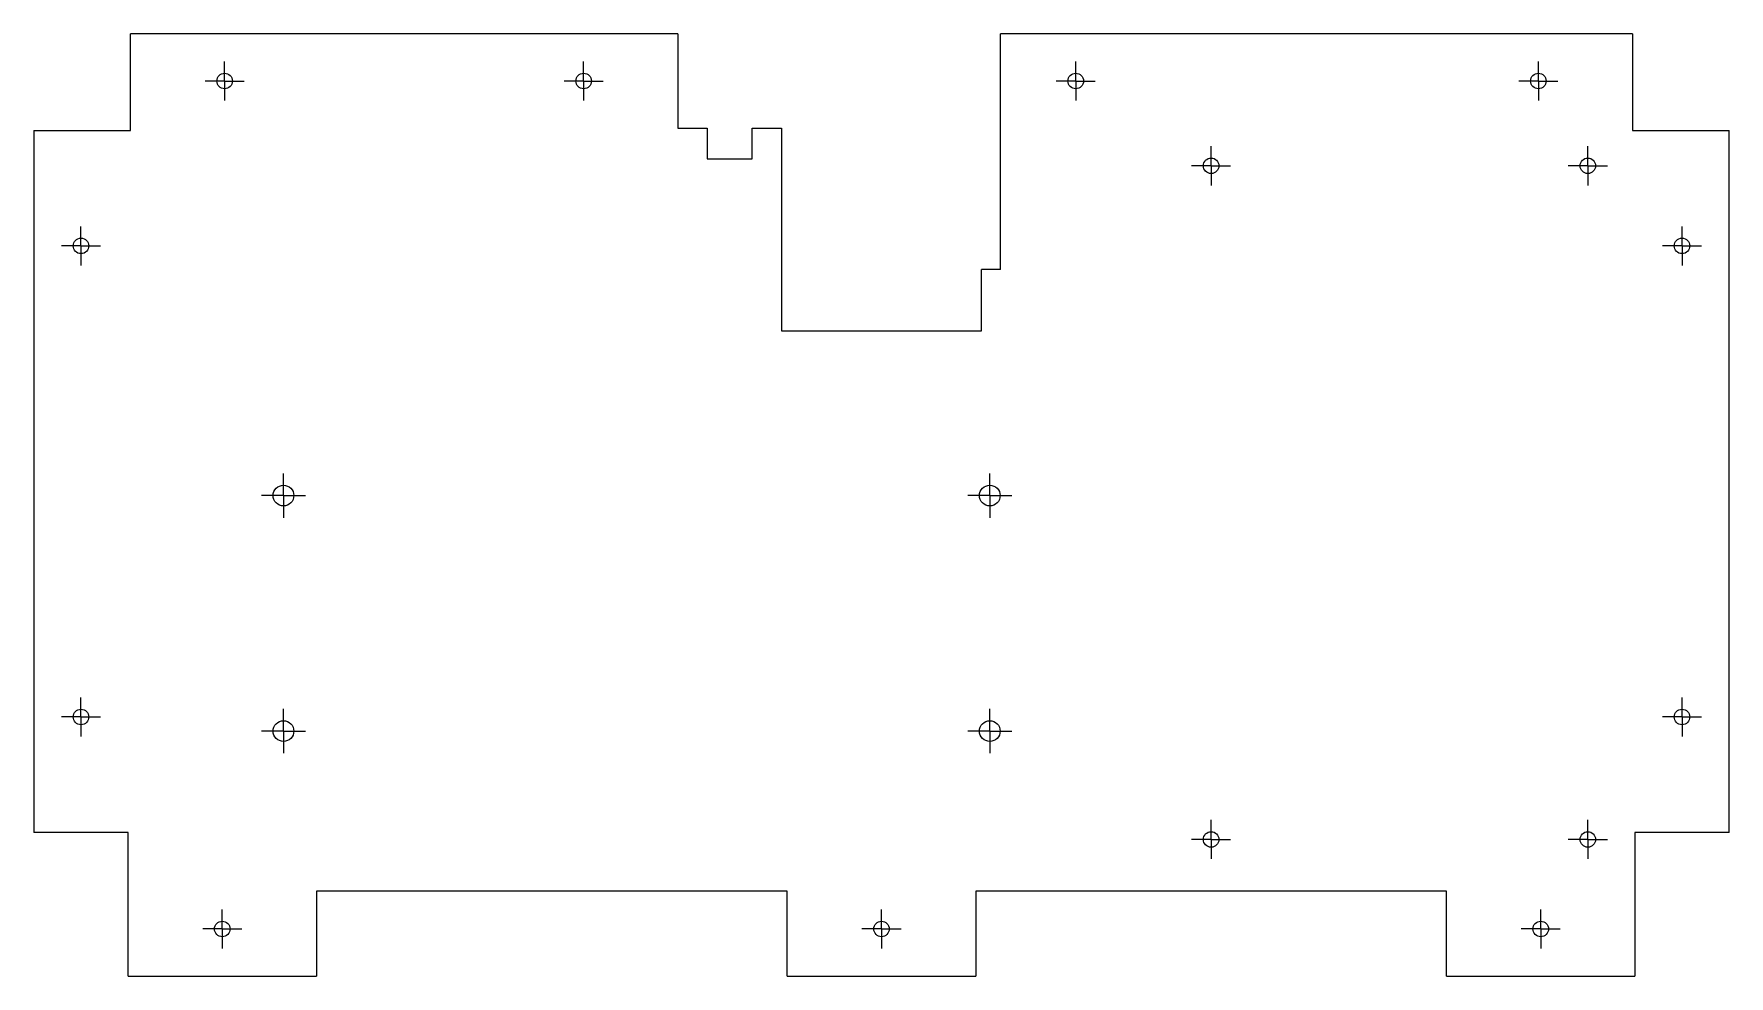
# Model space of a CAD drawing. Header units: millimetres. Extents: x 241 to 601, y 226 to 426.
import ezdxf

# ---------------------------------------------------------------- set-up
doc = ezdxf.new("R2010")
doc.units = ezdxf.units.MM
doc.layers.add('10', color=7, linetype='Continuous')

# ---------------------------------------------------------------- blocks, each defined once
blk = doc.blocks.new('SW_CENTERMARKSYMBOL_0')
at = {"layer": '10', "color": 0}
for p, q in [((0, 2.5), (0, 4.15)), ((-2.5, 0), (-4.15, 0)), ((0, 0), (-2.5, 0)), ((0, 0), (0, 2.5)), ((0, 0), (0, -2.5)), ((0, 0), (2.5, 0)), ((2.5, 0), (4.15, 0)), ((0, -2.5), (0, -4.15))]:
    blk.add_line(p, q, dxfattribs=at)
blk = doc.blocks.new('SW_CENTERMARKSYMBOL_1')
at = {"layer": '10', "color": 0}
for p, q in [((0, 2.5), (0, 4.15)), ((-2.5, 0), (-4.15, 0)), ((0, 0), (-2.5, 0)), ((0, 0), (0, 2.5)), ((0, 0), (0, -2.5)), ((0, 0), (2.5, 0)), ((2.5, 0), (4.15, 0)), ((0, -2.5), (0, -4.15))]:
    blk.add_line(p, q, dxfattribs=at)
blk = doc.blocks.new('SW_CENTERMARKSYMBOL_2')
at = {"layer": '10', "color": 0}
for p, q in [((0, 2.5), (0, 4.15)), ((-2.5, 0), (-4.15, 0)), ((0, 0), (-2.5, 0)), ((0, 0), (0, 2.5)), ((0, 0), (0, -2.5)), ((0, 0), (2.5, 0)), ((2.5, 0), (4.15, 0)), ((0, -2.5), (0, -4.15))]:
    blk.add_line(p, q, dxfattribs=at)
blk = doc.blocks.new('SW_CENTERMARKSYMBOL_3')
at = {"layer": '10', "color": 0}
for p, q in [((0, 2.5), (0, 4.15)), ((-2.5, 0), (-4.15, 0)), ((0, 0), (-2.5, 0)), ((0, 0), (0, 2.5)), ((0, 0), (0, -2.5)), ((0, 0), (2.5, 0)), ((2.5, 0), (4.15, 0)), ((0, -2.5), (0, -4.15))]:
    blk.add_line(p, q, dxfattribs=at)
blk = doc.blocks.new('SW_CENTERMARKSYMBOL_4')
at = {"layer": '10', "color": 0}
for p, q in [((0, 2.5), (0, 4.15)), ((-2.5, 0), (-4.15, 0)), ((0, 0), (-2.5, 0)), ((0, 0), (0, 2.5)), ((0, 0), (0, -2.5)), ((0, 0), (2.5, 0)), ((2.5, 0), (4.15, 0)), ((0, -2.5), (0, -4.15))]:
    blk.add_line(p, q, dxfattribs=at)
blk = doc.blocks.new('SW_CENTERMARKSYMBOL_5')
at = {"layer": '10', "color": 0}
for p, q in [((0, 2.5), (0, 4.15)), ((-2.5, 0), (-4.15, 0)), ((0, 0), (-2.5, 0)), ((0, 0), (0, 2.5)), ((0, 0), (0, -2.5)), ((0, 0), (2.5, 0)), ((2.5, 0), (4.15, 0)), ((0, -2.5), (0, -4.15))]:
    blk.add_line(p, q, dxfattribs=at)
blk = doc.blocks.new('SW_CENTERMARKSYMBOL_6')
at = {"layer": '10', "color": 0}
for p, q in [((0, 2.5), (0, 4.15)), ((-2.5, 0), (-4.15, 0)), ((0, 0), (-2.5, 0)), ((0, 0), (0, 2.5)), ((0, 0), (0, -2.5)), ((0, 0), (2.5, 0)), ((2.5, 0), (4.15, 0)), ((0, -2.5), (0, -4.15))]:
    blk.add_line(p, q, dxfattribs=at)
blk = doc.blocks.new('SW_CENTERMARKSYMBOL_7')
at = {"layer": '10', "color": 0}
for p, q in [((0, 2.5), (0, 4.15)), ((-2.5, 0), (-4.15, 0)), ((0, 0), (-2.5, 0)), ((0, 0), (0, 2.5)), ((0, 0), (0, -2.5)), ((0, 0), (2.5, 0)), ((2.5, 0), (4.15, 0)), ((0, -2.5), (0, -4.15))]:
    blk.add_line(p, q, dxfattribs=at)
blk = doc.blocks.new('SW_CENTERMARKSYMBOL_8')
at = {"layer": '10', "color": 0}
for p, q in [((0, 2.5), (0, 4.15)), ((-2.5, 0), (-4.15, 0)), ((0, 0), (-2.5, 0)), ((0, 0), (0, 2.5)), ((0, 0), (0, -2.5)), ((0, 0), (2.5, 0)), ((2.5, 0), (4.15, 0)), ((0, -2.5), (0, -4.15))]:
    blk.add_line(p, q, dxfattribs=at)
blk = doc.blocks.new('SW_CENTERMARKSYMBOL_9')
at = {"layer": '10', "color": 0}
for p, q in [((0, 2.5), (0, 4.15)), ((-2.5, 0), (-4.15, 0)), ((0, 0), (-2.5, 0)), ((0, 0), (0, 2.5)), ((0, 0), (0, -2.5)), ((0, 0), (2.5, 0)), ((2.5, 0), (4.15, 0)), ((0, -2.5), (0, -4.15))]:
    blk.add_line(p, q, dxfattribs=at)
blk = doc.blocks.new('SW_CENTERMARKSYMBOL_10')
at = {"layer": '10', "color": 0}
for p, q in [((0, 2.5), (0, 4.15)), ((-2.5, 0), (-4.15, 0)), ((0, 0), (-2.5, 0)), ((0, 0), (0, 2.5)), ((0, 0), (0, -2.5)), ((0, 0), (2.5, 0)), ((2.5, 0), (4.15, 0)), ((0, -2.5), (0, -4.15))]:
    blk.add_line(p, q, dxfattribs=at)
blk = doc.blocks.new('SW_CENTERMARKSYMBOL_11')
at = {"layer": '10', "color": 0}
for p, q in [((0, 2.5), (0, 4.7)), ((-2.5, 0), (-4.7, 0)), ((0, 0), (-2.5, 0)), ((0, 0), (0, 2.5)), ((0, 0), (0, -2.5)), ((0, 0), (2.5, 0)), ((2.5, 0), (4.7, 0)), ((0, -2.5), (0, -4.7))]:
    blk.add_line(p, q, dxfattribs=at)
blk = doc.blocks.new('SW_CENTERMARKSYMBOL_12')
at = {"layer": '10', "color": 0}
for p, q in [((0, 2.5), (0, 4.15)), ((-2.5, 0), (-4.15, 0)), ((0, 0), (-2.5, 0)), ((0, 0), (0, 2.5)), ((0, 0), (0, -2.5)), ((0, 0), (2.5, 0)), ((2.5, 0), (4.15, 0)), ((0, -2.5), (0, -4.15))]:
    blk.add_line(p, q, dxfattribs=at)
blk = doc.blocks.new('SW_CENTERMARKSYMBOL_13')
at = {"layer": '10', "color": 0}
for p, q in [((0, 2.5), (0, 4.15)), ((-2.5, 0), (-4.15, 0)), ((0, 0), (-2.5, 0)), ((0, 0), (0, 2.5)), ((0, 0), (0, -2.5)), ((0, 0), (2.5, 0)), ((2.5, 0), (4.15, 0)), ((0, -2.5), (0, -4.15))]:
    blk.add_line(p, q, dxfattribs=at)
blk = doc.blocks.new('SW_CENTERMARKSYMBOL_14')
at = {"layer": '10', "color": 0}
for p, q in [((0, 2.5), (0, 4.15)), ((-2.5, 0), (-4.15, 0)), ((0, 0), (-2.5, 0)), ((0, 0), (0, 2.5)), ((0, 0), (0, -2.5)), ((0, 0), (2.5, 0)), ((2.5, 0), (4.15, 0)), ((0, -2.5), (0, -4.15))]:
    blk.add_line(p, q, dxfattribs=at)
blk = doc.blocks.new('SW_CENTERMARKSYMBOL_15')
at = {"layer": '10', "color": 0}
for p, q in [((0, 2.5), (0, 4.15)), ((-2.5, 0), (-4.15, 0)), ((0, 0), (-2.5, 0)), ((0, 0), (0, 2.5)), ((0, 0), (0, -2.5)), ((0, 0), (2.5, 0)), ((2.5, 0), (4.15, 0)), ((0, -2.5), (0, -4.15))]:
    blk.add_line(p, q, dxfattribs=at)
blk = doc.blocks.new('SW_CENTERMARKSYMBOL_16')
at = {"layer": '10', "color": 0}
for p, q in [((0, 2.5), (0, 4.7)), ((-2.5, 0), (-4.7, 0)), ((0, 0), (-2.5, 0)), ((0, 0), (0, 2.5)), ((0, 0), (0, -2.5)), ((0, 0), (2.5, 0)), ((2.5, 0), (4.7, 0)), ((0, -2.5), (0, -4.7))]:
    blk.add_line(p, q, dxfattribs=at)
blk = doc.blocks.new('SW_CENTERMARKSYMBOL_17')
at = {"layer": '10', "color": 0}
for p, q in [((0, 2.5), (0, 4.7)), ((-2.5, 0), (-4.7, 0)), ((0, 0), (-2.5, 0)), ((0, 0), (0, 2.5)), ((0, 0), (0, -2.5)), ((0, 0), (2.5, 0)), ((2.5, 0), (4.7, 0)), ((0, -2.5), (0, -4.7))]:
    blk.add_line(p, q, dxfattribs=at)
blk = doc.blocks.new('SW_CENTERMARKSYMBOL_18')
at = {"layer": '10', "color": 0}
for p, q in [((0, 2.5), (0, 4.7)), ((-2.5, 0), (-4.7, 0)), ((0, 0), (-2.5, 0)), ((0, 0), (0, 2.5)), ((0, 0), (0, -2.5)), ((0, 0), (2.5, 0)), ((2.5, 0), (4.7, 0)), ((0, -2.5), (0, -4.7))]:
    blk.add_line(p, q, dxfattribs=at)

msp = doc.modelspace()

# ---------------------------------------------------------------- linework, layer by layer
at = {"color": 7, "linetype": 'Continuous', "lineweight": 25}
for p, q in [((261.66, 405.96), (261.66, 426.46)), ((377.91, 426.46), (261.66, 426.46)), ((377.91, 426.46), (377.91, 406.46)), ((580.66, 426.46), (446.41, 426.46)), ((446.41, 376.46), (446.41, 426.46)), ((580.66, 426.46), (580.66, 405.96)), ((241.16, 405.96), (241.16, 256.96)), ((241.16, 405.96), (261.66, 405.96)), ((377.91, 406.46), (384.16, 406.46)), ((384.16, 406.46), (384.16, 399.96)), ((393.66, 399.96), (393.66, 406.46)), ((393.66, 406.46), (399.91, 406.46)), ((399.91, 406.46), (399.91, 363.46)), ((580.66, 405.96), (601.16, 405.96)), ((601.16, 256.96), (601.16, 405.96)), ((384.16, 399.96), (393.66, 399.96)), ((446.41, 376.46), (442.41, 376.46)), ((442.41, 363.46), (442.41, 376.46)), ((399.91, 363.46), (442.41, 363.46)), ((261.16, 256.96), (241.16, 256.96)), ((261.16, 226.46), (261.16, 256.96)), ((601.16, 256.96), (581.16, 256.96)), ((581.16, 256.96), (581.16, 226.46)), ((401.16, 244.46), (301.16, 244.46)), ((301.16, 244.46), (301.16, 226.46)), ((401.16, 226.46), (401.16, 244.46)), ((541.16, 244.46), (441.16, 244.46)), ((441.16, 244.46), (441.16, 226.46)), ((541.16, 226.46), (541.16, 244.46)), ((261.16, 226.46), (301.16, 226.46)), ((401.16, 226.46), (441.16, 226.46)), ((541.16, 226.46), (581.16, 226.46))]:
    msp.add_line(p, q, dxfattribs=at)
for centre, radius in [((281.66, 416.46), 1.65), ((357.91, 416.46), 1.65), ((462.41, 416.46), 1.65), ((560.66, 416.46), 1.65), ((491.16, 398.46), 1.65), ((571.16, 398.46), 1.65), ((251.16, 381.46), 1.65), ((591.16, 381.46), 1.65), ((294.16, 328.46), 2.2), ((444.16, 328.46), 2.2), ((251.16, 281.46), 1.65), ((591.16, 281.46), 1.65), ((294.16, 278.46), 2.2), ((444.16, 278.46), 2.2), ((491.16, 255.46), 1.65), ((571.16, 255.46), 1.65), ((281.16, 236.46), 1.65), ((421.16, 236.46), 1.65), ((561.16, 236.46), 1.65)]:
    msp.add_circle(centre, radius, dxfattribs=at)

# ---------------------------------------------------------------- block references
at = {"layer": '10'}
for name, p in [('SW_CENTERMARKSYMBOL_6', (281.66, 416.46)), ('SW_CENTERMARKSYMBOL_1', (357.91, 416.46)), ('SW_CENTERMARKSYMBOL_4', (462.41, 416.46)), ('SW_CENTERMARKSYMBOL_5', (560.66, 416.46)), ('SW_CENTERMARKSYMBOL_14', (491.16, 398.46)), ('SW_CENTERMARKSYMBOL_15', (571.16, 398.46)), ('SW_CENTERMARKSYMBOL_7', (251.16, 381.46)), ('SW_CENTERMARKSYMBOL_9', (591.16, 381.46)), ('SW_CENTERMARKSYMBOL_11', (294.16, 328.46)), ('SW_CENTERMARKSYMBOL_16', (444.16, 328.46)), ('SW_CENTERMARKSYMBOL_10', (251.16, 281.46)), ('SW_CENTERMARKSYMBOL_8', (591.16, 281.46)), ('SW_CENTERMARKSYMBOL_18', (294.16, 278.46)), ('SW_CENTERMARKSYMBOL_17', (444.16, 278.46)), ('SW_CENTERMARKSYMBOL_13', (491.16, 255.46)), ('SW_CENTERMARKSYMBOL_12', (571.16, 255.46)), ('SW_CENTERMARKSYMBOL_2', (281.16, 236.46)), ('SW_CENTERMARKSYMBOL_3', (421.16, 236.46)), ('SW_CENTERMARKSYMBOL_0', (561.16, 236.46))]:
    msp.add_blockref(name, p, dxfattribs=at)

doc.saveas('drawing.dxf')
